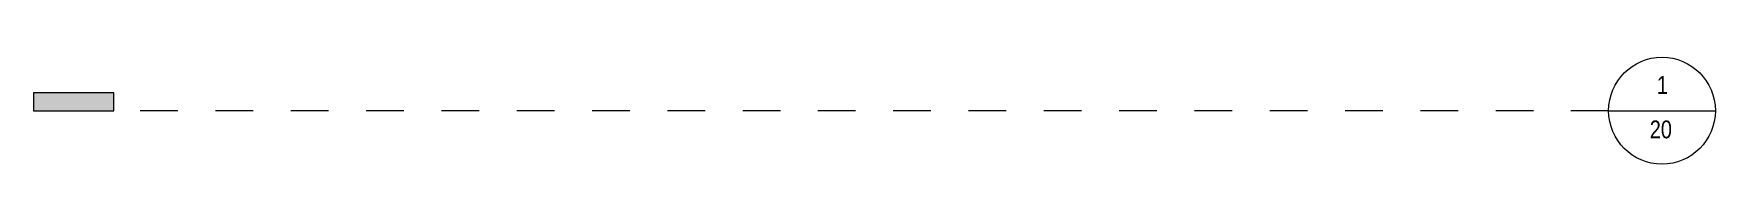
# Model space of a CAD drawing. Header units: millimetres. Extents: x -20510 to 108935, y -243239 to 20306.
# Drawn here: x -14713 to -531, y -243239 to -242319 of the extents above; entities that cross this region are included whole.
import ezdxf

# ---------------------------------------------------------------- set-up
doc = ezdxf.new("R2010")
doc.units = ezdxf.units.MM
doc.linetypes.add('Abgebrochen', pattern=[714.375, 476.25, -238.125])
doc.linetypes.add('Aligning Line', pattern=[635, 317.5, -317.5])
doc.layers.add('G-ANNO-SYMB', color=6, linetype='Abgebrochen', lineweight=9)
doc.styles.add('Arial_1', font='arial.ttf', dxfattribs={"width": 0.8, "height": 200})

# ---------------------------------------------------------------- blocks, each defined once
blk = doc.blocks.new('Detail View - M_Section Tail - Filled Horizontal-28776-07_MẶT BẰNG MÁI')
at = {"layer": 'G-ANNO-SYMB', "linetype": 'Continuous'}
blk.add_hatch(color=256, dxfattribs=at).paths.add_polyline_path([(0, 2), (0, 0), (-9, 0), (-9, 2)])
for p, q in [((0, 2), (-9, 2)), ((-9, 2), (-9, 0)), ((0, 0), (0, 2)), ((-9, 0), (0, 0))]:
    blk.add_line(p, q, dxfattribs=at)
blk = doc.blocks.new('Detail View - M_Section Head - No Arrow-28929-07_MẶT BẰNG MÁI')
at = {"layer": 'G-ANNO-SYMB', "linetype": 'Continuous'}
for start, end in [(360, 180), (180, 360)]:
    blk.add_arc((-6, 0), 6, start, end, dxfattribs=at)

msp = doc.modelspace()

# ---------------------------------------------------------------- linework, layer by layer
at = {"layer": 'G-ANNO-SYMB', "linetype": 'Aligning Line'}
msp.add_line((-1430.7, -242788.7), (-14037.6, -242788.7), dxfattribs=at)
at = {"layer": 'G-ANNO-SYMB', "linetype": 'Continuous'}
msp.add_line((-1430.7, -242788.7), (-530.7, -242788.7), dxfattribs=at)

# ---------------------------------------------------------------- block references
at = {"layer": 'G-ANNO-SYMB', "linetype": 'Continuous', "extrusion": (0, 0, -1), "xscale": 74.99999999999996, "yscale": 74.99999999999996, "zscale": 74.99999999999996}
msp.add_blockref('Detail View - M_Section Head - No Arrow-28929-07_MẶT BẰNG MÁI', (1430.7, -242788.7), dxfattribs=at)
at = {"layer": 'G-ANNO-SYMB', "linetype": 'Continuous', "xscale": 74.99999999999996, "yscale": 74.99999999999996, "zscale": 74.99999999999996}
msp.add_blockref('Detail View - M_Section Tail - Filled Horizontal-28776-07_MẶT BẰNG MÁI', (-14037.6, -242788.7), dxfattribs=at)

# ---------------------------------------------------------------- texts
at = {"layer": 'G-ANNO-SYMB', "linetype": 'Continuous', "char_height": 150, "attachment_point": 1, "style": 'Arial_1'}
for s, insert, width in [('1', (-1024.1, -242497), 144.304), ('20', (-1083.7, -242871.2), 288.607)]:
    msp.add_mtext(s, dxfattribs=dict(at, insert=insert, width=width))

doc.saveas('drawing.dxf')
